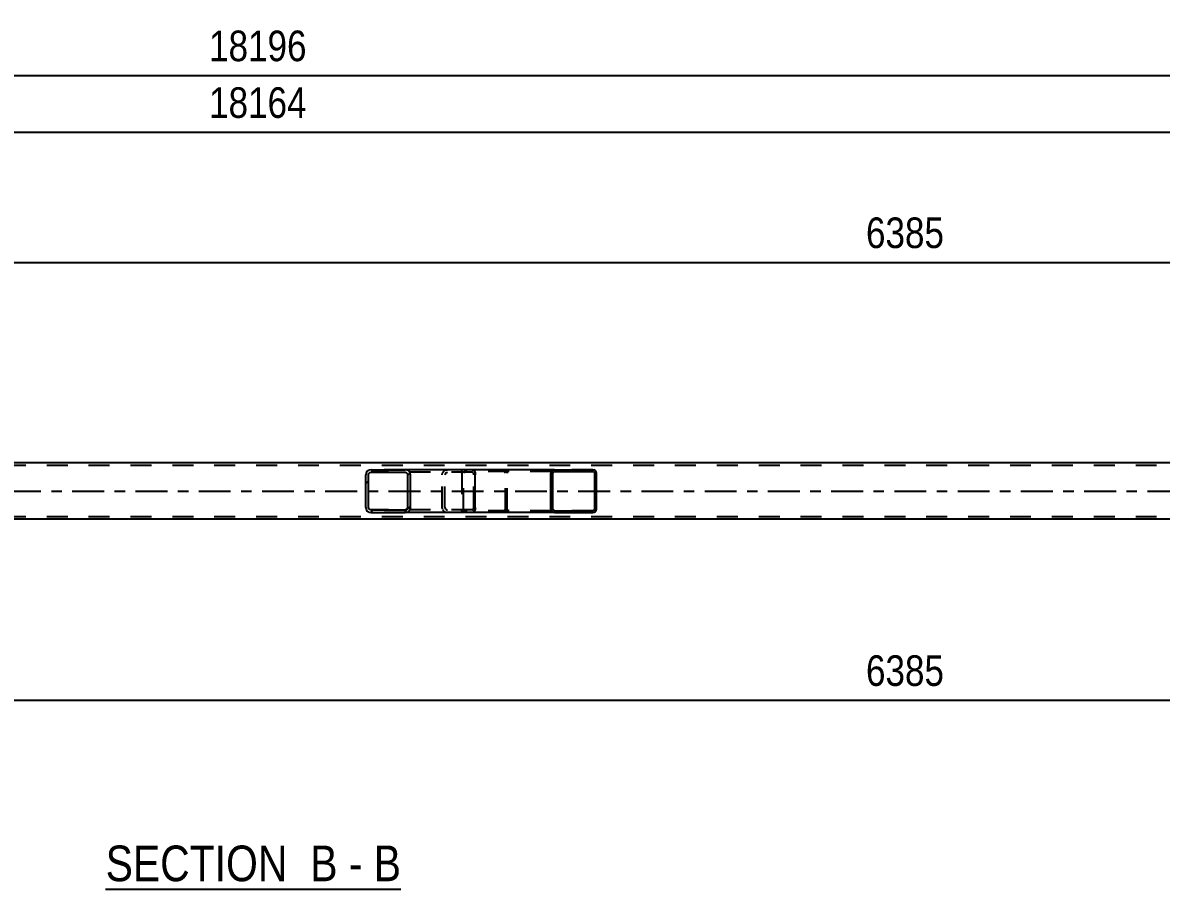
# Model space of a CAD drawing. Header units: millimetres. Extents: x 0 to 841, y 0 to 594.
# Drawn here: x 376.3 to 482.8, y 214.8 to 296 of the extents above; entities that cross this region are included whole.
import ezdxf

# ---------------------------------------------------------------- set-up
doc = ezdxf.new("R2010")
doc.units = ezdxf.units.MM
doc.linetypes.add('DXK_LINE_DOT2', pattern=[3.9198, 1.9599, -1.9599])
doc.linetypes.add('DXK_LINE_DOT3', pattern=[5.9187, 2.979, -0.9799, 0.9799, -0.9799])
doc.styles.add('Arial Narrow', font='ARIALN.TTF', dxfattribs={"height": 0.2})

# ---------------------------------------------------------------- blocks, each defined once
blk = doc.blocks.new('Unknown-318885092-12 - 5502')
at = {"color": 6, "linetype": 'Continuous'}
blk.add_line((384.01, 214.83), (411.65, 214.83), dxfattribs=at)
at = {"color": 0, "linetype": 'Continuous'}
for points in [[(402.11, 215.58), (402.11, 219.08), (384.01, 219.08), (384.01, 215.58)], [(405.72, 215.58), (405.72, 219.08), (403.16, 219.08), (403.16, 215.58)], [(408.05, 215.58), (408.05, 219.08), (406.77, 219.08), (406.77, 215.58)], [(411.65, 215.58), (411.65, 219.08), (409.1, 219.08), (409.1, 215.58)]]:
    blk.add_wipeout(points, dxfattribs=at)
at = {"color": 7, "linetype": 'Continuous', "style": 'Arial Narrow'}
for s, p in [('SECTION ', (384.01, 215.58)), ('B', (403.16, 215.58)), ('B', (409.1, 215.58)), ('-', (406.77, 215.58))]:
    blk.add_text(s, height=3.34, dxfattribs=at).set_placement(p)
blk = doc.blocks.new('Part-318885092-5675 - 5502')
at = {"linetype": 'Continuous'}
h = blk.add_hatch(dxfattribs=at)
h.set_pattern_fill('', scale=0.7, style=0, pattern_type=0)
h.set_pattern_definition([(45, (429.9209, 253.9117), (-1.57154, 1.57154), [])])
h.paths.add_polyline_path([(429.95, 253.79), (429.92, 253.91), (429.85, 254.02), (429.74, 254.08), (429.61, 254.11), (426.03, 254.11), (425.9, 254.08), (425.79, 254.02), (425.72, 253.91), (425.69, 253.79), (425.69, 250.43), (425.72, 250.31), (425.79, 250.2), (425.9, 250.13), (426.03, 250.11), (429.61, 250.11), (429.74, 250.13), (429.85, 250.2), (429.92, 250.31), (429.95, 250.43)])
h.paths.add_polyline_path([(429.76, 250.37), (429.73, 250.32), (429.67, 250.28), (429.61, 250.27), (426.03, 250.27), (425.97, 250.28), (425.91, 250.32), (425.87, 250.37), (425.86, 250.43), (425.86, 253.79), (425.87, 253.85), (425.91, 253.9), (425.97, 253.94), (426.03, 253.95), (429.61, 253.95), (429.67, 253.94), (429.73, 253.9), (429.76, 253.85), (429.78, 253.79), (429.78, 250.43)])
at = {"color": 7, "linetype": 'DXK_LINE_DOT2'}
for p, q in [((417.34, 253.79), (417.35, 253.81)), ((417.34, 253.79), (417.34, 250.43)), ((417.35, 253.81), (417.37, 253.91)), ((417.52, 253.85), (417.51, 253.79)), ((417.51, 250.43), (417.51, 253.79)), ((417.56, 253.9), (417.52, 253.85)), ((417.55, 254.08), (417.68, 254.11)), ((417.62, 253.94), (417.56, 253.9)), ((417.68, 253.95), (417.62, 253.94)), ((418.33, 254.11), (417.68, 254.11)), ((429.61, 253.95), (417.68, 253.95)), ((421.26, 254.11), (421.39, 254.08)), ((421.32, 253.94), (421.26, 253.95)), ((421.38, 253.9), (421.32, 253.94)), ((421.41, 253.85), (421.38, 253.9)), ((421.43, 253.79), (421.41, 253.85)), ((421.43, 250.43), (421.43, 253.79)), ((421.57, 253.91), (421.6, 253.79)), ((421.6, 250.43), (421.6, 253.79)), ((429.61, 254.11), (426.03, 254.11)), ((417.37, 250.31), (417.34, 250.43)), ((417.51, 250.43), (417.52, 250.37)), ((421.41, 250.37), (421.43, 250.43)), ((421.6, 250.43), (421.57, 250.31)), ((417.52, 250.37), (417.56, 250.32)), ((417.68, 250.11), (417.55, 250.13)), ((417.56, 250.32), (417.62, 250.28)), ((417.62, 250.28), (417.68, 250.27)), ((429.61, 250.27), (417.68, 250.27)), ((418.33, 250.11), (417.68, 250.11)), ((421.26, 250.27), (421.32, 250.28)), ((421.39, 250.13), (421.26, 250.11)), ((421.32, 250.28), (421.38, 250.32)), ((421.38, 250.32), (421.41, 250.37)), ((429.61, 250.11), (426.03, 250.11))]:
    blk.add_line(p, q, dxfattribs=at)
at = {"color": 2, "linetype": 'Continuous'}
for p, q in [((426.03, 254.11), (418.33, 254.11)), ((425.72, 253.91), (425.69, 253.79)), ((425.69, 250.43), (425.69, 253.79)), ((425.86, 253.79), (425.87, 253.85)), ((425.86, 250.43), (425.86, 253.79)), ((425.87, 253.85), (425.91, 253.9)), ((426.03, 254.11), (425.9, 254.08)), ((425.91, 253.9), (425.97, 253.94)), ((425.97, 253.94), (426.03, 253.95)), ((426.03, 254.11), (429.61, 254.11)), ((426.03, 253.95), (429.61, 253.95)), ((429.74, 254.08), (429.61, 254.11)), ((429.61, 253.95), (429.67, 253.94)), ((429.67, 253.94), (429.73, 253.9)), ((429.73, 253.9), (429.76, 253.85)), ((429.76, 253.85), (429.78, 253.79)), ((429.78, 250.43), (429.78, 253.79)), ((429.95, 253.79), (429.92, 253.91)), ((429.95, 250.43), (429.95, 253.79)), ((425.69, 250.43), (425.72, 250.31)), ((425.87, 250.37), (425.86, 250.43)), ((429.78, 250.43), (429.76, 250.37)), ((429.92, 250.31), (429.95, 250.43)), ((426.03, 250.11), (418.33, 250.11)), ((425.91, 250.32), (425.87, 250.37)), ((425.9, 250.13), (426.03, 250.11)), ((425.97, 250.28), (425.91, 250.32)), ((426.03, 250.27), (425.97, 250.28)), ((426.03, 250.27), (429.61, 250.27)), ((426.03, 250.11), (429.61, 250.11)), ((429.67, 250.28), (429.61, 250.27)), ((429.61, 250.11), (429.74, 250.13)), ((429.73, 250.32), (429.67, 250.28)), ((429.76, 250.37), (429.73, 250.32))]:
    blk.add_line(p, q, dxfattribs=at)
at = {"color": 7, "linetype": 'DXK_LINE_DOT2'}
for centre, start, end in [((421.27, 253.78), 24.32, 69.2417), ((417.67, 250.44), 204.32, 249.2417), ((421.27, 250.44), 290.7583, 335.68)]:
    blk.add_arc(centre, 0.331, start, end, dxfattribs=at)
at = {"color": 2, "linetype": 'Continuous'}
for centre, start, end in [((426.02, 253.78), 110.7583, 155.68), ((429.62, 253.78), 24.32, 69.2417), ((426.02, 250.44), 204.32, 249.2417), ((429.62, 250.44), 290.7583, 335.68)]:
    blk.add_arc(centre, 0.331, start, end, dxfattribs=at)
blk = doc.blocks.new('Part-318885092-5558 - 5502')
at = {"linetype": 'Continuous'}
h = blk.add_hatch(dxfattribs=at)
h.set_pattern_fill('', scale=0.7, style=0, pattern_type=0)
h.set_pattern_definition([(45, (412.4969, 253.8129), (-1.57154, 1.57154), [])])
h.paths.add_polyline_path([(412.54, 253.63), (412.5, 253.81), (412.39, 253.97), (412.22, 254.07), (412.03, 254.11), (408.85, 254.11), (408.66, 254.07), (408.49, 253.97), (408.38, 253.81), (408.35, 253.63), (408.35, 250.59), (408.38, 250.41), (408.49, 250.25), (408.66, 250.15), (408.85, 250.11), (412.03, 250.11), (412.22, 250.15), (412.39, 250.25), (412.5, 250.41), (412.54, 250.59)])
h.paths.add_polyline_path([(412.26, 250.5), (412.21, 250.42), (412.13, 250.37), (412.03, 250.35), (408.85, 250.35), (408.75, 250.37), (408.67, 250.42), (408.62, 250.5), (408.6, 250.59), (408.6, 253.63), (408.62, 253.72), (408.67, 253.8), (408.75, 253.85), (408.85, 253.87), (412.03, 253.87), (412.13, 253.85), (412.21, 253.8), (412.26, 253.72), (412.28, 253.63), (412.28, 250.59)])
at = {"color": 2, "linetype": 'Continuous'}
for p, q in [((408.38, 253.81), (408.35, 253.63)), ((408.35, 250.59), (408.35, 253.63)), ((408.6, 253.63), (408.62, 253.72)), ((408.6, 250.59), (408.6, 253.63)), ((408.62, 253.72), (408.67, 253.8)), ((408.85, 254.11), (408.66, 254.07)), ((408.67, 253.8), (408.75, 253.85)), ((408.75, 253.85), (408.85, 253.87)), ((408.85, 254.11), (412.03, 254.11)), ((408.85, 253.87), (412.03, 253.87)), ((418.33, 254.11), (412.03, 254.11)), ((412.22, 254.07), (412.03, 254.11)), ((412.03, 253.87), (412.13, 253.85)), ((412.13, 253.85), (412.21, 253.8)), ((412.21, 253.8), (412.26, 253.72)), ((412.26, 253.72), (412.28, 253.63)), ((412.28, 250.59), (412.28, 253.63)), ((412.54, 253.63), (412.5, 253.81)), ((412.54, 250.59), (412.54, 253.63)), ((418.33, 254.11), (418.44, 254.07)), ((418.44, 254.07), (418.52, 253.97)), ((418.52, 253.97), (418.58, 253.81)), ((418.58, 253.81), (418.6, 253.63)), ((418.6, 250.59), (418.6, 253.63)), ((408.35, 250.59), (408.38, 250.41)), ((408.62, 250.5), (408.6, 250.59)), ((408.67, 250.42), (408.62, 250.5)), ((408.75, 250.37), (408.67, 250.42)), ((412.21, 250.42), (412.13, 250.37)), ((412.26, 250.5), (412.21, 250.42)), ((412.28, 250.59), (412.26, 250.5)), ((412.5, 250.41), (412.54, 250.59)), ((418.58, 250.41), (418.52, 250.25)), ((418.6, 250.59), (418.58, 250.41)), ((408.66, 250.15), (408.85, 250.11)), ((408.85, 250.35), (408.75, 250.37)), ((408.85, 250.35), (412.03, 250.35)), ((408.85, 250.11), (412.03, 250.11)), ((412.13, 250.37), (412.03, 250.35)), ((412.03, 250.11), (412.22, 250.15)), ((418.33, 250.11), (412.03, 250.11)), ((418.44, 250.15), (418.33, 250.11)), ((418.52, 250.25), (418.44, 250.15))]:
    blk.add_line(p, q, dxfattribs=at)
at = {"color": 7, "linetype": 'DXK_LINE_DOT2'}
for p, q in [((412.03, 254.11), (408.85, 254.11)), ((418.33, 253.87), (408.85, 253.87)), ((415.5, 253.63), (415.53, 253.81)), ((415.5, 250.59), (415.5, 253.63)), ((415.77, 253.72), (415.75, 253.63)), ((415.75, 250.59), (415.75, 253.63)), ((415.82, 253.8), (415.77, 253.72)), ((415.81, 254.07), (416, 254.11)), ((415.82, 253.8), (415.84, 253.81)), ((415.84, 253.81), (415.9, 253.85)), ((415.9, 253.85), (416, 253.87)), ((417.34, 253.87), (417.34, 254.11)), ((418.38, 253.85), (418.33, 253.87)), ((418.43, 253.8), (418.38, 253.85)), ((418.46, 253.72), (418.43, 253.8)), ((418.47, 253.63), (418.46, 253.72)), ((418.47, 250.59), (418.47, 253.63)), ((415.53, 250.41), (415.5, 250.59)), ((415.75, 250.59), (415.77, 250.5)), ((415.77, 250.5), (415.82, 250.42)), ((415.82, 250.42), (415.84, 250.41)), ((415.84, 250.41), (415.9, 250.37)), ((418.38, 250.37), (418.43, 250.42)), ((418.43, 250.42), (418.46, 250.5)), ((418.46, 250.5), (418.47, 250.59)), ((418.33, 250.35), (408.85, 250.35)), ((412.03, 250.11), (408.85, 250.11)), ((416, 250.11), (415.81, 250.15)), ((415.9, 250.37), (416, 250.35)), ((417.34, 250.11), (417.34, 250.35)), ((418.33, 250.35), (418.38, 250.37))]:
    blk.add_line(p, q, dxfattribs=at)
at = {"color": 2, "linetype": 'Continuous'}
for centre, start, end in [((408.83, 253.61), 111.1941, 156.1506), ((412.05, 253.61), 23.8494, 68.8059), ((408.83, 250.6), 203.8494, 248.8059), ((412.05, 250.6), 291.1941, 336.1506)]:
    blk.add_arc(centre, 0.492, start, end, dxfattribs=at)
at = {"color": 7, "linetype": 'DXK_LINE_DOT2'}
for centre, start, end in [((415.98, 253.61), 111.1941, 156.1506), ((415.98, 250.6), 203.8494, 248.8059)]:
    blk.add_arc(centre, 0.492, start, end, dxfattribs=at)
blk = doc.blocks.new('Part-318885092-5674 - 5502')
at = {"color": 2, "linetype": 'Continuous'}
for p, q in [((585.73, 254.75), (336.32, 254.75)), ((585.73, 249.47), (336.32, 249.47))]:
    blk.add_line(p, q, dxfattribs=at)
at = {"color": 7, "linetype": 'DXK_LINE_DOT2'}
for p, q in [((729.32, 254.51), (67.2, 254.51)), ((729.32, 249.71), (67.2, 249.71))]:
    blk.add_line(p, q, dxfattribs=at)
at = {"color": 7, "linetype": 'DXK_LINE_DOT3'}
blk.add_line((67.2, 252.11), (729.32, 252.11), dxfattribs=at)
blk = doc.blocks.new('StraightDimension-318885092-5811 - 5502')
at = {"color": 7, "linetype": 'Continuous'}
blk.add_line((331.12, 273.52), (586.53, 273.52), dxfattribs=at)
at = {"color": 0}
blk.add_wipeout([(463.08, 274.27), (463.08, 278.47), (454.57, 278.47), (454.57, 274.27)], dxfattribs=at)
at = {"color": 3, "style": 'Arial Narrow'}
blk.add_text('6385', height=2.863, dxfattribs=at).set_placement((455.17, 274.87))
blk = doc.blocks.new('StraightDimension-318885092-5824 - 5502')
at = {"color": 7, "linetype": 'Continuous'}
blk.add_line((56.34, 291.02), (740.18, 291.02), dxfattribs=at)
at = {"color": 0}
blk.add_wipeout([(403.43, 291.77), (403.43, 295.97), (393.09, 295.97), (393.09, 291.77)], dxfattribs=at)
at = {"color": 3, "style": 'Arial Narrow'}
blk.add_text('18196', height=2.863, dxfattribs=at).set_placement((393.69, 292.37))
blk = doc.blocks.new('StraightDimension-318885092-5841 - 5502')
at = {"color": 7, "linetype": 'Continuous'}
blk.add_line((331.12, 232.52), (586.53, 232.52), dxfattribs=at)
at = {"color": 0}
blk.add_wipeout([(463.08, 233.27), (463.08, 237.47), (454.57, 237.47), (454.57, 233.27)], dxfattribs=at)
at = {"color": 3, "style": 'Arial Narrow'}
blk.add_text('6385', height=2.863, dxfattribs=at).set_placement((455.17, 233.87))
blk = doc.blocks.new('StraightDimension-318885092-5868 - 5502')
at = {"color": 7, "linetype": 'Continuous'}
blk.add_line((56.98, 285.71), (739.54, 285.71), dxfattribs=at)
at = {"color": 0}
blk.add_wipeout([(403.43, 286.46), (403.43, 290.66), (393.09, 290.66), (393.09, 286.46)], dxfattribs=at)
at = {"color": 3, "style": 'Arial Narrow'}
blk.add_text('18164', height=2.863, dxfattribs=at).set_placement((393.69, 287.06))

msp = doc.modelspace()

# ---------------------------------------------------------------- block references
for name in ['StraightDimension-318885092-5811 - 5502', 'Part-318885092-5674 - 5502', 'Part-318885092-5558 - 5502', 'Part-318885092-5675 - 5502', 'StraightDimension-318885092-5841 - 5502', 'Unknown-318885092-12 - 5502']:
    msp.add_blockref(name, (0, 0))

# ---------------------------------------------------------------- next in the draw order: block references
msp.add_blockref('StraightDimension-318885092-5824 - 5502', (0, 0))

# ---------------------------------------------------------------- next in the draw order: block references
msp.add_blockref('StraightDimension-318885092-5868 - 5502', (0, 0))

doc.saveas('drawing.dxf')
